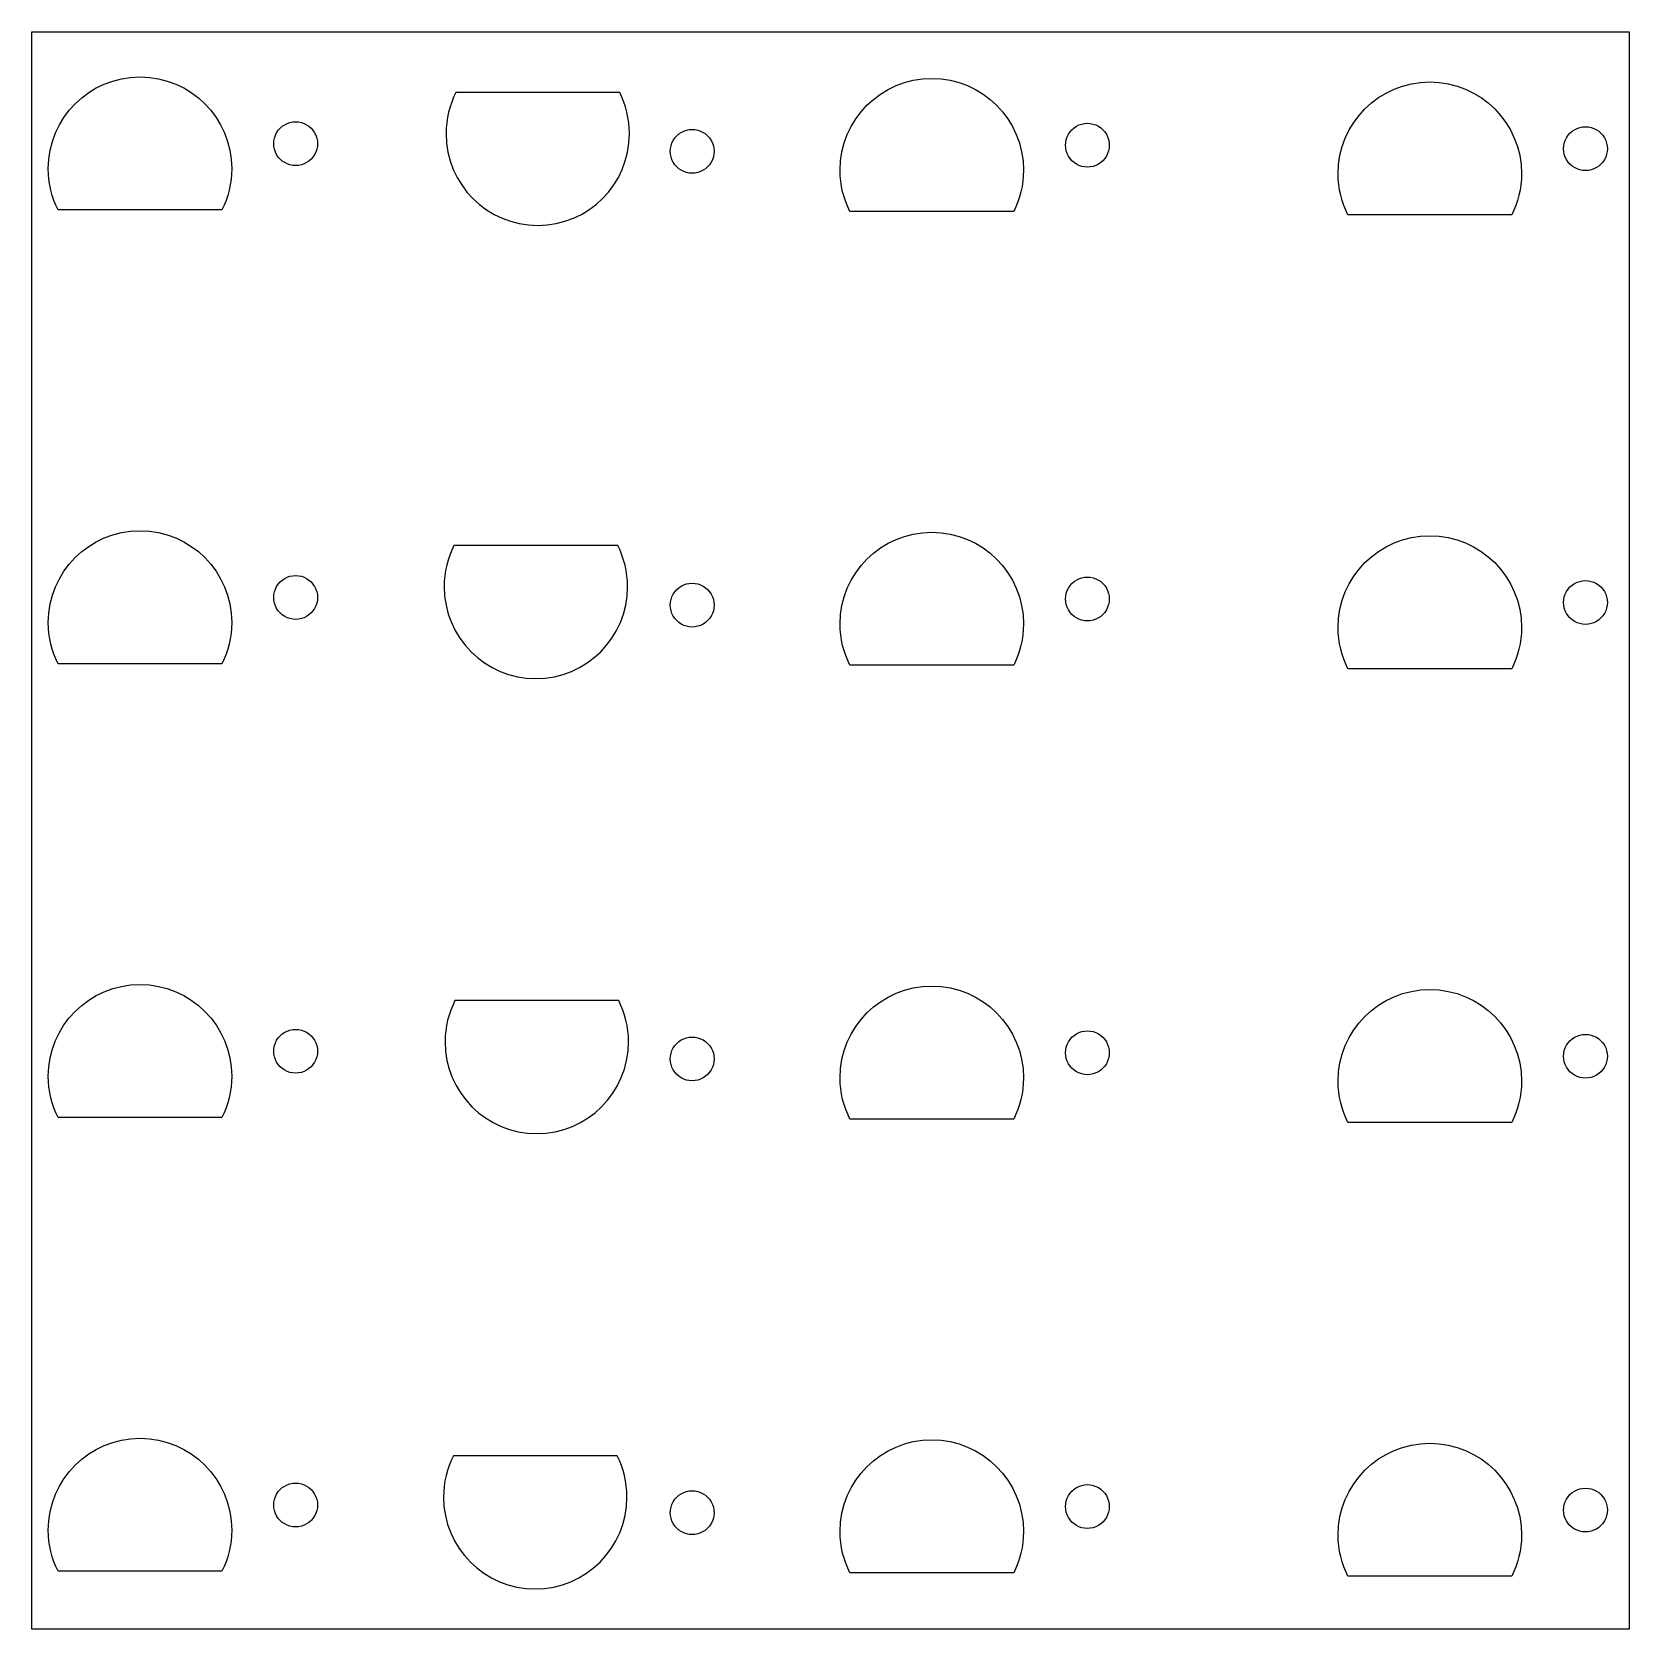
# Model space of a CAD drawing. Extents: x 5 to 220, y 53 to 268.
import ezdxf

# ---------------------------------------------------------------- set-up
doc = ezdxf.new("R2010")
doc.units = 0
doc.layers.get('0').update_dxf_attribs({"linetype": 'CONTINUOUS'})

msp = doc.modelspace()

# ---------------------------------------------------------------- linework, layer by layer
at = {"color": 7}
for points in [[(4.91873, 268.359062), (220.058726, 268.359062), (220.058726, 53.219066), (4.91873, 53.219066), (4.91873, 268.359062)], [(84.088862, 260.212686), (62.022809, 260.212686)], [(40.438023, 256.259512), (40.438023, 256.259512)], [(147.092454, 256.052869), (147.092454, 256.052869)], [(60.696845, 254.659783), (60.696845, 254.659783)], [(93.854731, 255.226889), (93.854731, 255.226889)], [(214.183339, 255.582179), (214.183339, 255.582179)], [(7.122856, 249.936309), (7.122856, 249.936309)], [(113.777313, 249.729694), (113.777313, 249.729694)], [(180.868168, 249.258947), (180.868168, 249.258947)], [(30.514871, 244.383406), (8.44882, 244.383406)], [(137.16933, 244.176791), (115.103278, 244.176791)], [(204.260185, 243.706045), (182.194132, 243.706045)], [(83.837656, 199.168866), (61.771603, 199.168866)], [(40.438023, 195.132126), (40.438023, 195.132126)], [(93.854731, 194.099503), (93.854731, 194.099503)], [(147.092454, 194.925483), (147.092454, 194.925483)], [(214.183339, 194.454793), (214.183339, 194.454793)], [(60.445639, 193.615963), (60.445639, 193.615963)], [(7.122856, 188.808923), (7.122856, 188.808923)], [(113.777313, 188.602308), (113.777313, 188.602308)], [(180.868168, 188.131561), (180.868168, 188.131561)], [(30.514871, 183.25602), (8.44882, 183.25602)], [(137.16933, 183.049405), (115.103278, 183.049405)], [(204.260185, 182.578659), (182.194132, 182.578659)], [(83.963273, 137.873868), (61.89722, 137.873868)], [(40.438023, 134.00474), (40.438023, 134.00474)], [(147.092454, 133.798125), (147.092454, 133.798125)], [(60.571256, 132.320965), (60.571256, 132.320965)], [(93.854731, 132.972117), (93.854731, 132.972117)], [(214.183339, 133.327435), (214.183339, 133.327435)], [(7.122856, 127.681509), (7.122856, 127.681509)], [(113.777313, 127.474922), (113.777313, 127.474922)], [(180.868168, 127.004175), (180.868168, 127.004175)], [(30.514871, 122.128606), (8.44882, 122.128606)], [(137.16933, 121.922019), (115.103278, 121.922019)], [(204.260185, 121.451273), (182.194132, 121.451273)], [(83.752594, 76.543587), (61.686542, 76.543587)], [(40.438023, 72.877368), (40.438023, 72.877368)], [(93.854731, 71.844745), (93.854731, 71.844745)], [(147.092454, 72.670725), (147.092454, 72.670725)], [(214.183339, 72.200035), (214.183339, 72.200035)], [(60.360577, 70.990696), (60.360577, 70.990696)], [(7.122856, 66.554162), (7.122856, 66.554162)], [(113.777313, 66.347547), (113.777313, 66.347547)], [(180.868168, 65.876801), (180.868168, 65.876801)], [(30.514871, 61.001271), (8.44882, 61.001271)], [(137.16933, 60.794656), (115.103278, 60.794656)], [(204.260185, 60.323909), (182.194132, 60.323909)]]:
    msp.add_lwpolyline(points, dxfattribs=at)
for points in [[(7.122856, 249.936309), (7.122856, 256.765449), (12.654552, 262.303132), (19.476315, 262.303132)], [(19.476315, 262.303132), (26.298077, 262.303132), (31.829773, 256.765449), (31.829773, 249.936309)], [(113.777313, 249.729694), (113.777313, 256.558834), (119.30901, 262.096517), (126.130772, 262.096517)], [(126.130772, 262.096517), (132.952535, 262.096517), (138.484232, 256.558834), (138.484232, 249.729694)], [(180.868168, 249.258947), (180.868168, 256.088087), (186.399864, 261.62577), (193.221627, 261.62577)], [(193.221627, 261.62577), (200.04339, 261.62577), (205.575086, 256.088087), (205.575086, 249.258947)], [(62.022809, 260.212686), (61.181138, 258.54142), (60.696845, 256.659187), (60.696845, 254.659783)], [(85.403763, 254.659783), (85.403763, 256.658546), (84.930053, 258.541843), (84.088862, 260.212686)], [(37.883248, 254.784512), (38.410215, 255.697245), (39.384089, 256.259512), (40.438023, 256.259512)], [(40.438023, 256.259512), (41.491956, 256.259512), (42.465831, 255.697245), (42.992798, 254.784512)], [(144.537679, 254.577869), (145.064645, 255.490602), (146.03852, 256.052869), (147.092454, 256.052869)], [(147.092454, 256.052869), (148.146387, 256.052869), (149.120262, 255.490602), (149.647229, 254.577869)], [(37.883248, 251.834512), (37.356281, 252.747245), (37.356281, 253.871779), (37.883248, 254.784512)], [(42.992798, 254.784512), (43.519765, 253.871779), (43.519765, 252.747245), (42.992798, 251.834512)], [(60.696845, 254.659783), (60.696845, 247.830643), (66.228541, 242.292961), (73.050304, 242.292961)], [(73.050304, 242.292961), (79.872067, 242.292961), (85.403763, 247.830643), (85.403763, 254.659783)], [(91.299956, 253.751889), (91.826923, 254.664622), (92.800797, 255.226889), (93.854731, 255.226889)], [(93.854731, 255.226889), (94.908664, 255.226889), (95.882539, 254.664622), (96.409506, 253.751889)], [(144.537679, 251.627869), (144.010712, 252.540602), (144.010712, 253.665136), (144.537679, 254.577869)], [(149.647229, 254.577869), (150.174195, 253.665136), (150.174195, 252.540602), (149.647229, 251.627869)], [(211.628564, 251.157179), (211.101597, 252.069912), (211.101597, 253.194445), (211.628564, 254.107179)], [(211.628564, 254.107179), (212.155531, 255.019912), (213.129406, 255.582179), (214.183339, 255.582179)], [(214.183339, 255.582179), (215.237273, 255.582179), (216.211147, 255.019912), (216.738114, 254.107179)], [(216.738114, 254.107179), (217.265081, 253.194445), (217.265081, 252.069912), (216.738114, 251.157179)], [(40.438023, 250.359512), (39.384089, 250.359512), (38.410215, 250.921779), (37.883248, 251.834512)], [(42.992798, 251.834512), (42.465831, 250.921779), (41.491956, 250.359512), (40.438023, 250.359512)], [(91.299956, 250.801889), (90.772989, 251.714622), (90.772989, 252.839156), (91.299956, 253.751889)], [(96.409506, 253.751889), (96.936473, 252.839156), (96.936473, 251.714622), (96.409506, 250.801889)], [(8.44882, 244.383406), (7.607149, 246.054672), (7.122856, 247.936906), (7.122856, 249.936309)], [(31.829773, 249.936309), (31.829773, 247.937546), (31.356063, 246.054249), (30.514871, 244.383406)], [(93.854731, 249.326889), (92.800797, 249.326889), (91.826923, 249.889156), (91.299956, 250.801889)], [(96.409506, 250.801889), (95.882539, 249.889156), (94.908664, 249.326889), (93.854731, 249.326889)], [(115.103278, 244.176791), (114.261606, 245.848058), (113.777313, 247.730291), (113.777313, 249.729694)], [(138.484232, 249.729694), (138.484232, 247.730931), (138.010522, 245.847634), (137.16933, 244.176791)], [(147.092454, 250.152869), (146.03852, 250.152869), (145.064645, 250.715136), (144.537679, 251.627869)], [(149.647229, 251.627869), (149.120262, 250.715136), (148.146387, 250.152869), (147.092454, 250.152869)], [(214.183339, 249.682179), (213.129406, 249.682179), (212.155531, 250.244445), (211.628564, 251.157179)], [(216.738114, 251.157179), (216.211147, 250.244445), (215.237273, 249.682179), (214.183339, 249.682179)], [(182.194132, 243.706045), (181.352461, 245.377311), (180.868168, 247.259544), (180.868168, 249.258947)], [(205.575086, 249.258947), (205.575086, 247.260185), (205.101376, 245.376888), (204.260185, 243.706045)], [(7.122856, 188.808923), (7.122856, 195.638063), (12.654552, 201.175746), (19.476315, 201.175746)], [(19.476315, 201.175746), (26.298077, 201.175746), (31.829773, 195.638063), (31.829773, 188.808923)], [(113.777313, 188.602308), (113.777313, 195.431448), (119.30901, 200.969131), (126.130772, 200.969131)], [(126.130772, 200.969131), (132.952535, 200.969131), (138.484232, 195.431448), (138.484232, 188.602308)], [(180.868168, 188.131561), (180.868168, 194.960701), (186.399864, 200.498384), (193.221627, 200.498384)], [(193.221627, 200.498384), (200.04339, 200.498384), (205.575086, 194.960701), (205.575086, 188.131561)], [(61.771603, 199.168866), (60.929932, 197.4976), (60.445639, 195.615367), (60.445639, 193.615963)], [(85.152557, 193.615963), (85.152557, 195.614726), (84.678847, 197.498023), (83.837656, 199.168866)], [(37.883248, 190.707126), (37.356281, 191.619859), (37.356281, 192.744393), (37.883248, 193.657126)], [(37.883248, 193.657126), (38.410215, 194.569859), (39.384089, 195.132126), (40.438023, 195.132126)], [(40.438023, 195.132126), (41.491956, 195.132126), (42.465831, 194.569859), (42.992798, 193.657126)], [(42.992798, 193.657126), (43.519765, 192.744393), (43.519765, 191.619859), (42.992798, 190.707126)], [(91.299956, 192.624503), (91.826923, 193.537236), (92.800797, 194.099503), (93.854731, 194.099503)], [(93.854731, 194.099503), (94.908664, 194.099503), (95.882539, 193.537236), (96.409506, 192.624503)], [(144.537679, 193.450483), (145.064645, 194.363216), (146.03852, 194.925483), (147.092454, 194.925483)], [(147.092454, 194.925483), (148.146387, 194.925483), (149.120262, 194.363216), (149.647229, 193.450483)], [(211.628564, 192.979793), (212.155531, 193.892526), (213.129406, 194.454793), (214.183339, 194.454793)], [(214.183339, 194.454793), (215.237273, 194.454793), (216.211147, 193.892526), (216.738114, 192.979793)], [(60.445639, 193.615963), (60.445639, 186.786823), (65.977335, 181.249141), (72.799098, 181.249141)], [(72.799098, 181.249141), (79.620861, 181.249141), (85.152557, 186.786823), (85.152557, 193.615963)], [(91.299956, 189.674503), (90.772989, 190.587236), (90.772989, 191.71177), (91.299956, 192.624503)], [(96.409506, 192.624503), (96.936473, 191.71177), (96.936473, 190.587236), (96.409506, 189.674503)], [(144.537679, 190.500483), (144.010712, 191.413216), (144.010712, 192.53775), (144.537679, 193.450483)], [(149.647229, 193.450483), (150.174195, 192.53775), (150.174195, 191.413216), (149.647229, 190.500483)], [(211.628564, 190.029793), (211.101597, 190.942526), (211.101597, 192.067059), (211.628564, 192.979793)], [(216.738114, 192.979793), (217.265081, 192.067059), (217.265081, 190.942526), (216.738114, 190.029793)], [(40.438023, 189.232126), (39.384089, 189.232126), (38.410215, 189.794393), (37.883248, 190.707126)], [(42.992798, 190.707126), (42.465831, 189.794393), (41.491956, 189.232126), (40.438023, 189.232126)], [(93.854731, 188.199503), (92.800797, 188.199503), (91.826923, 188.76177), (91.299956, 189.674503)], [(96.409506, 189.674503), (95.882539, 188.76177), (94.908664, 188.199503), (93.854731, 188.199503)], [(147.092454, 189.025483), (146.03852, 189.025483), (145.064645, 189.58775), (144.537679, 190.500483)], [(149.647229, 190.500483), (149.120262, 189.58775), (148.146387, 189.025483), (147.092454, 189.025483)], [(214.183339, 188.554793), (213.129406, 188.554793), (212.155531, 189.117059), (211.628564, 190.029793)], [(216.738114, 190.029793), (216.211147, 189.117059), (215.237273, 188.554793), (214.183339, 188.554793)], [(8.44882, 183.25602), (7.607149, 184.927286), (7.122856, 186.80952), (7.122856, 188.808923)], [(31.829773, 188.808923), (31.829773, 186.81016), (31.356063, 184.926863), (30.514871, 183.25602)], [(115.103278, 183.049405), (114.261606, 184.720672), (113.777313, 186.602905), (113.777313, 188.602308)], [(138.484232, 188.602308), (138.484232, 186.603545), (138.010522, 184.720248), (137.16933, 183.049405)], [(182.194132, 182.578659), (181.352461, 184.249925), (180.868168, 186.132158), (180.868168, 188.131561)], [(205.575086, 188.131561), (205.575086, 186.132799), (205.101376, 184.249502), (204.260185, 182.578659)], [(7.122856, 127.681509), (7.122856, 134.510649), (12.654552, 140.048331), (19.476315, 140.048331)], [(19.476315, 140.048331), (26.298077, 140.048331), (31.829773, 134.510649), (31.829773, 127.681509)], [(113.777313, 127.474922), (113.777313, 134.304062), (119.30901, 139.841745), (126.130772, 139.841745)], [(126.130772, 139.841745), (132.952535, 139.841745), (138.484232, 134.304062), (138.484232, 127.474922)], [(61.89722, 137.873868), (61.055549, 136.202602), (60.571256, 134.320369), (60.571256, 132.320965)], [(85.278174, 132.320965), (85.278174, 134.319728), (84.804464, 136.203025), (83.963273, 137.873868)], [(180.868168, 127.004175), (180.868168, 133.833315), (186.399864, 139.370998), (193.221627, 139.370998)], [(193.221627, 139.370998), (200.04339, 139.370998), (205.575086, 133.833315), (205.575086, 127.004175)], [(37.883248, 132.52974), (38.410215, 133.442473), (39.384089, 134.00474), (40.438023, 134.00474)], [(40.438023, 134.00474), (41.491956, 134.00474), (42.465831, 133.442473), (42.992798, 132.52974)], [(144.537679, 132.323125), (145.064645, 133.235858), (146.03852, 133.798125), (147.092454, 133.798125)], [(147.092454, 133.798125), (148.146387, 133.798125), (149.120262, 133.235858), (149.647229, 132.323125)], [(37.883248, 129.57974), (37.356281, 130.492473), (37.356281, 131.617007), (37.883248, 132.52974)], [(42.992798, 132.52974), (43.519765, 131.617007), (43.519765, 130.492473), (42.992798, 129.57974)], [(60.571256, 132.320965), (60.571256, 125.491826), (66.102952, 119.954143), (72.924715, 119.954143)], [(72.924715, 119.954143), (79.746478, 119.954143), (85.278174, 125.491826), (85.278174, 132.320965)], [(91.299956, 128.547117), (90.772989, 129.45985), (90.772989, 130.584384), (91.299956, 131.497117)], [(91.299956, 131.497117), (91.826923, 132.40985), (92.800797, 132.972117), (93.854731, 132.972117)], [(93.854731, 132.972117), (94.908664, 132.972117), (95.882539, 132.40985), (96.409506, 131.497117)], [(96.409506, 131.497117), (96.936473, 130.584384), (96.936473, 129.45985), (96.409506, 128.547117)], [(144.537679, 129.373125), (144.010712, 130.285858), (144.010712, 131.410392), (144.537679, 132.323125)], [(149.647229, 132.323125), (150.174195, 131.410392), (150.174195, 130.285858), (149.647229, 129.373125)], [(211.628564, 128.902435), (211.101597, 129.815168), (211.101597, 130.939702), (211.628564, 131.852435)], [(211.628564, 131.852435), (212.155531, 132.765168), (213.129406, 133.327435), (214.183339, 133.327435)], [(214.183339, 133.327435), (215.237273, 133.327435), (216.211147, 132.765168), (216.738114, 131.852435)], [(216.738114, 131.852435), (217.265081, 130.939702), (217.265081, 129.815168), (216.738114, 128.902435)], [(40.438023, 128.10474), (39.384089, 128.10474), (38.410215, 128.667007), (37.883248, 129.57974)], [(42.992798, 129.57974), (42.465831, 128.667007), (41.491956, 128.10474), (40.438023, 128.10474)], [(147.092454, 127.898125), (146.03852, 127.898125), (145.064645, 128.460392), (144.537679, 129.373125)], [(149.647229, 129.373125), (149.120262, 128.460392), (148.146387, 127.898125), (147.092454, 127.898125)], [(8.44882, 122.128606), (7.607149, 123.799872), (7.122856, 125.682105), (7.122856, 127.681509)], [(31.829773, 127.681509), (31.829773, 125.682746), (31.356063, 123.799449), (30.514871, 122.128606)], [(93.854731, 127.072117), (92.800797, 127.072117), (91.826923, 127.634384), (91.299956, 128.547117)], [(96.409506, 128.547117), (95.882539, 127.634384), (94.908664, 127.072117), (93.854731, 127.072117)], [(115.103278, 121.922019), (114.261606, 123.593286), (113.777313, 125.475519), (113.777313, 127.474922)], [(138.484232, 127.474922), (138.484232, 125.476159), (138.010522, 123.592862), (137.16933, 121.922019)], [(182.194132, 121.451273), (181.352461, 123.122539), (180.868168, 125.004772), (180.868168, 127.004175)], [(205.575086, 127.004175), (205.575086, 125.005413), (205.101376, 123.122116), (204.260185, 121.451273)], [(214.183339, 127.427435), (213.129406, 127.427435), (212.155531, 127.989702), (211.628564, 128.902435)], [(216.738114, 128.902435), (216.211147, 127.989702), (215.237273, 127.427435), (214.183339, 127.427435)], [(7.122856, 66.554162), (7.122856, 73.383319), (12.654552, 78.920999), (19.476315, 78.920999)], [(19.476315, 78.920999), (26.298077, 78.920999), (31.829773, 73.383319), (31.829773, 66.554162)], [(113.777313, 66.347547), (113.777313, 73.176704), (119.30901, 78.714384), (126.130772, 78.714384)], [(126.130772, 78.714384), (132.952535, 78.714384), (138.484232, 73.176704), (138.484232, 66.347547)], [(180.868168, 65.876801), (180.868168, 72.705958), (186.399864, 78.243637), (193.221627, 78.243637)], [(193.221627, 78.243637), (200.04339, 78.243637), (205.575086, 72.705958), (205.575086, 65.876801)], [(61.686542, 76.543587), (60.84487, 74.872324), (60.360577, 72.990099), (60.360577, 70.990696)], [(85.067496, 70.990696), (85.067496, 72.98945), (84.593786, 74.872747), (83.752594, 76.543587)], [(37.883248, 68.452368), (37.356281, 69.365101), (37.356281, 70.489635), (37.883248, 71.402368)], [(37.883248, 71.402368), (38.410215, 72.315101), (39.384089, 72.877368), (40.438023, 72.877368)], [(40.438023, 72.877368), (41.491956, 72.877368), (42.465831, 72.315101), (42.992798, 71.402368)], [(42.992798, 71.402368), (43.519765, 70.489635), (43.519765, 69.365101), (42.992798, 68.452368)], [(91.299956, 70.369745), (91.826923, 71.282478), (92.800797, 71.844745), (93.854731, 71.844745)], [(93.854731, 71.844745), (94.908664, 71.844745), (95.882539, 71.282478), (96.409506, 70.369745)], [(144.537679, 68.245725), (144.010712, 69.158458), (144.010712, 70.282992), (144.537679, 71.195725)], [(144.537679, 71.195725), (145.064645, 72.108458), (146.03852, 72.670725), (147.092454, 72.670725)], [(147.092454, 72.670725), (148.146387, 72.670725), (149.120262, 72.108458), (149.647229, 71.195725)], [(149.647229, 71.195725), (150.174195, 70.282992), (150.174195, 69.158458), (149.647229, 68.245725)], [(211.628564, 70.725035), (212.155531, 71.637768), (213.129406, 72.200035), (214.183339, 72.200035)], [(214.183339, 72.200035), (215.237273, 72.200035), (216.211147, 71.637768), (216.738114, 70.725035)], [(60.360577, 70.990696), (60.360577, 64.161539), (65.892274, 58.623859), (72.714036, 58.623859)], [(72.714036, 58.623859), (79.535799, 58.623859), (85.067496, 64.161539), (85.067496, 70.990696)], [(91.299956, 67.419745), (90.772989, 68.332478), (90.772989, 69.457012), (91.299956, 70.369745)], [(96.409506, 70.369745), (96.936473, 69.457012), (96.936473, 68.332478), (96.409506, 67.419745)], [(211.628564, 67.775035), (211.101597, 68.687768), (211.101597, 69.812302), (211.628564, 70.725035)], [(216.738114, 70.725035), (217.265081, 69.812302), (217.265081, 68.687768), (216.738114, 67.775035)], [(40.438023, 66.977368), (39.384089, 66.977368), (38.410215, 67.539635), (37.883248, 68.452368)], [(42.992798, 68.452368), (42.465831, 67.539635), (41.491956, 66.977368), (40.438023, 66.977368)], [(93.854731, 65.944745), (92.800797, 65.944745), (91.826923, 66.507012), (91.299956, 67.419745)], [(96.409506, 67.419745), (95.882539, 66.507012), (94.908664, 65.944745), (93.854731, 65.944745)], [(147.092454, 66.770725), (146.03852, 66.770725), (145.064645, 67.332992), (144.537679, 68.245725)], [(149.647229, 68.245725), (149.120262, 67.332992), (148.146387, 66.770725), (147.092454, 66.770725)], [(214.183339, 66.300035), (213.129406, 66.300035), (212.155531, 66.862301), (211.628564, 67.775035)], [(216.738114, 67.775035), (216.211147, 66.862301), (215.237273, 66.300035), (214.183339, 66.300035)], [(8.44882, 61.001271), (7.607149, 62.672534), (7.122856, 64.554759), (7.122856, 66.554162)], [(31.829773, 66.554162), (31.829773, 64.555408), (31.356063, 62.672111), (30.514871, 61.001271)], [(115.103278, 60.794656), (114.261606, 62.465919), (113.777313, 64.348144), (113.777313, 66.347547)], [(138.484232, 66.347547), (138.484232, 64.348793), (138.010522, 62.465496), (137.16933, 60.794656)], [(182.194132, 60.323909), (181.352461, 61.995173), (180.868168, 63.877397), (180.868168, 65.876801)], [(205.575086, 65.876801), (205.575086, 63.878046), (205.101376, 61.994749), (204.260185, 60.323909)]]:
    msp.add_open_spline(points, degree=3, dxfattribs=at)

doc.saveas('drawing.dxf')
